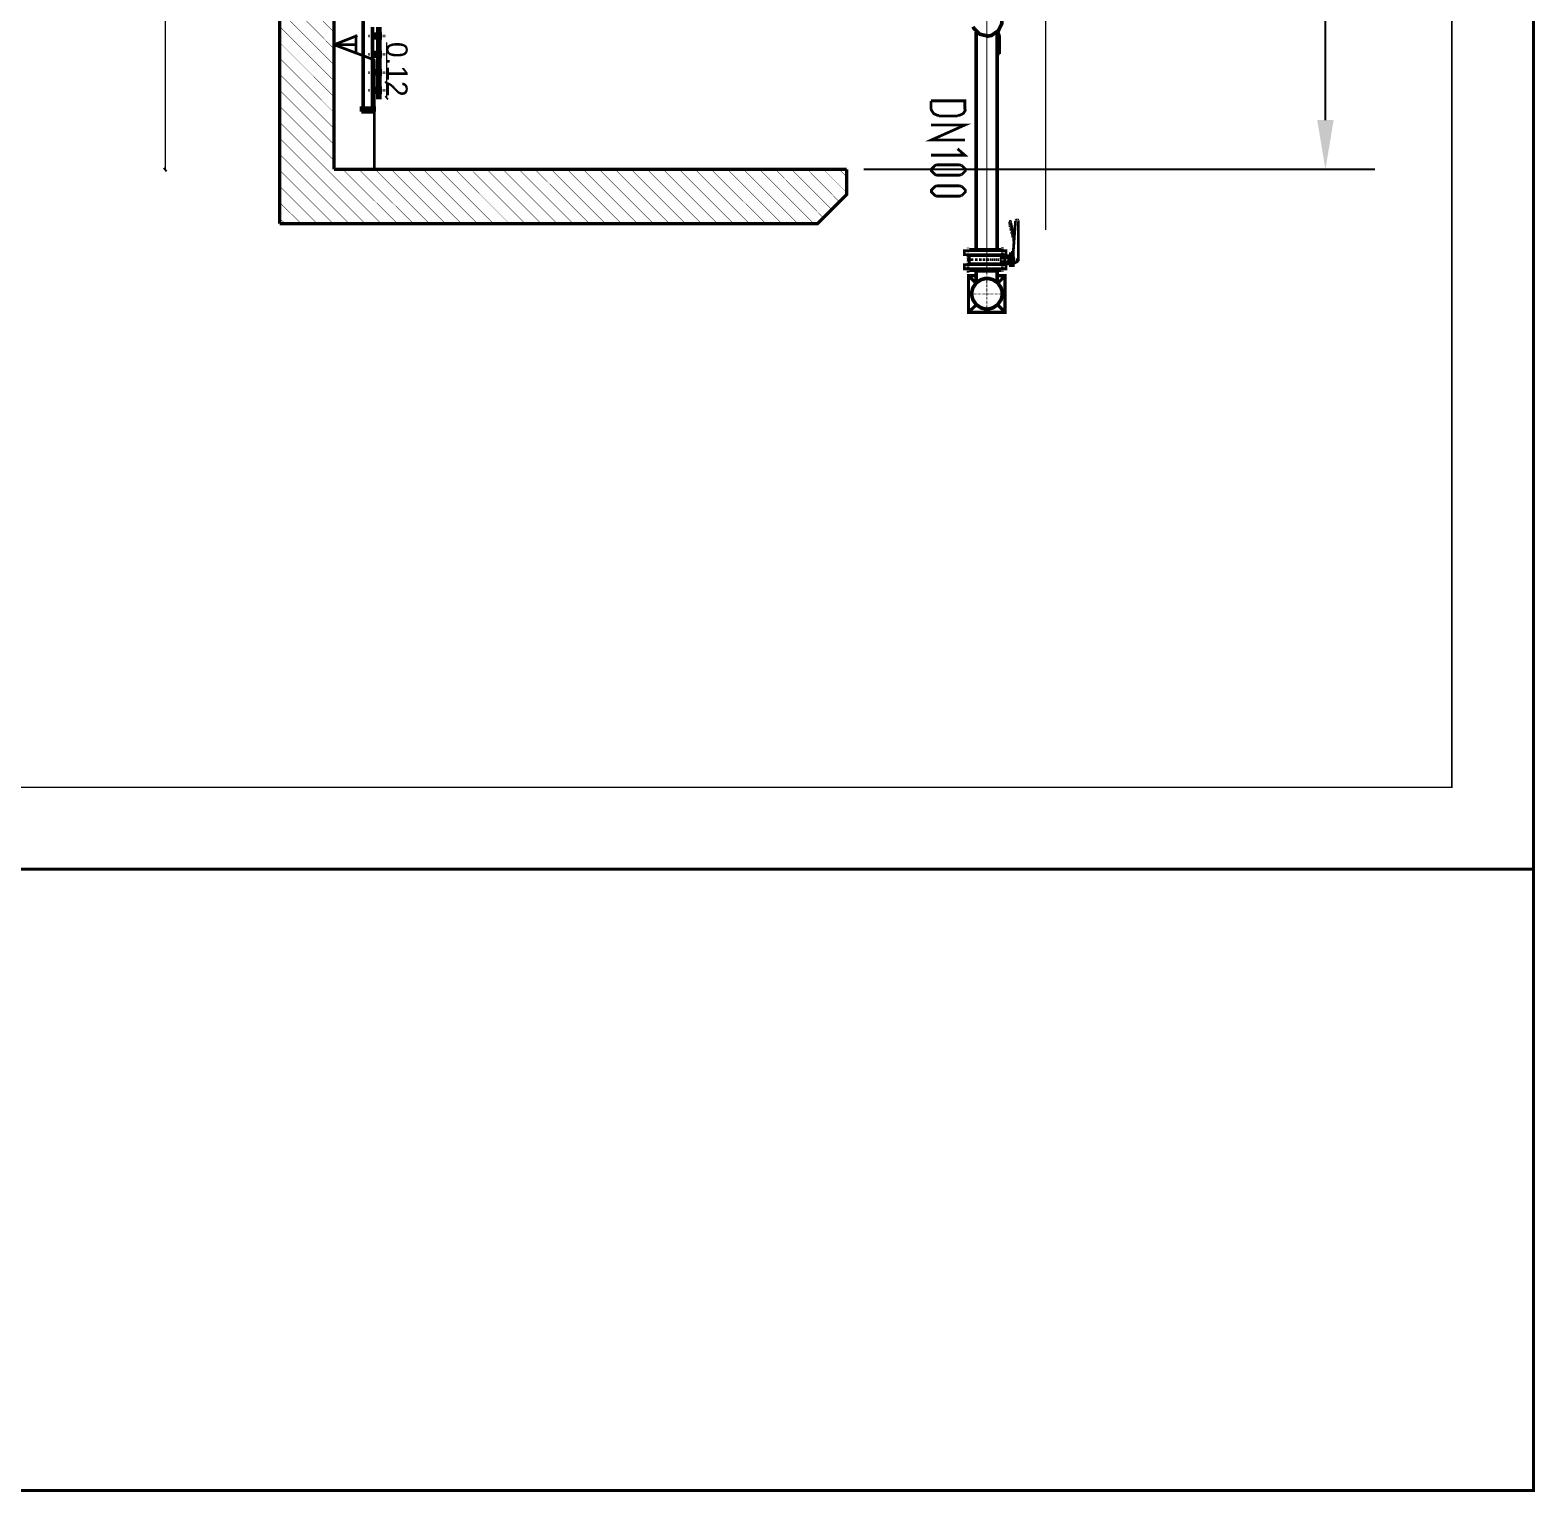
# Model space of a CAD drawing. Extents: x 0.4 to 11.4, y 0.4 to 16.2.
# Drawn here: x 5.86 to 11.35, y 0.39 to 5.72 of the extents above; entities that cross this region are included whole.
import ezdxf

# ---------------------------------------------------------------- set-up
doc = ezdxf.new("R2010")
doc.units = 0
doc.header["$MEASUREMENT"] = 0
doc.dimstyles.get("Standard").update_dxf_attribs({"dimtxt": 0.18, "dimasz": 0.18, "dimexe": 0.18, "dimexo": 0.0625, "dimgap": 0.09, "dimtad": 0, "dimtih": 1, "dimtoh": 1, "dimdec": 4, "dimzin": 0, "dimdsep": 46, "dimtxsty": 'Standard', "dimcen": 0.09, "dimadec": 0, "dimazin": 0, "dimtfac": 1, "dimtdec": 4, "dimtofl": 0, "dimtmove": 0, "dimatfit": 3, "dimfxl": 1, "dimtolj": 1, "dimtzin": 0, "dimarcsym": 0})

# ---------------------------------------------------------------- blocks, each defined once
blk = doc.blocks.new('*D3')
at = {"color": 0, "linetype": 'Continuous', "lineweight": -2, "transparency": 16777216}
for p, q in [((9.6237, 12.8227), (10.7662, 12.8227)), ((10.5862, 12.6427), (10.5862, 9.1986)), ((10.5862, 5.3945), (10.5862, 8.8386)), ((8.9003, 5.2145), (10.7662, 5.2145))]:
    blk.add_line(p, q, dxfattribs=at)
at = {"color": 0, "linetype": 'Continuous', "transparency": 16777216}
for points in [[(10.5562, 12.6427), (10.6162, 12.6427), (10.5862, 12.8227)], [(10.5562, 5.3945), (10.6162, 5.3945), (10.5862, 5.2145)]]:
    blk.add_solid(points, dxfattribs=at)
at = {"layer": 'Defpoints', "color": 0, "linetype": 'Continuous', "transparency": 16777216}
for p in [(9.5612, 12.8227), (10.5862, 12.8227), (8.8378, 5.2145)]:
    blk.add_point(p, dxfattribs=at)
at = {"color": 0, "linetype": 'Continuous', "transparency": 16777216, "insert": (10.5862, 9.0186), "char_height": 0.18, "attachment_point": 5}
blk.add_mtext('\\A1;varB', dxfattribs=at)

msp = doc.modelspace()

# ---------------------------------------------------------------- linework, layer by layer
at = {"color": 0}
for points, const_width in [([(11.3461, 0.39111), (11.3461, 16.1828), (0.3661, 16.1828), (0.3661, 0.39111), (11.3461, 0.39111)], 0.01), ([(11.0478, 2.95779), (11.0478, 15.8844), (0.66444, 15.8844), (0.68945, 2.95779), (11.0478, 2.95779)], 0.005), ([(9.43446, 5.02447), (9.43446, 5.02447)], 0.01), ([(9.26779, 4.90278), (9.29113, 4.90278), (9.29113, 4.9011), (9.39611, 4.9011), (9.39611, 4.90278), (9.41943, 4.90278), (9.41943, 4.91775), (9.39611, 4.91775), (9.39611, 4.92279), (9.29113, 4.92279), (9.29113, 4.91775), (9.26779, 4.91775), (9.26779, 4.90278)], 0.01), ([(9.28108, 4.92443), (9.28108, 4.92443)], 0.01), ([(9.28108, 4.90944), (9.28108, 4.90944)], 0.01), ([(9.28108, 4.88781), (9.28108, 4.88781)], 0.01), ([(9.28614, 4.89947), (9.43608, 4.89947), (9.43608, 4.86947), (9.28614, 4.86947), (9.28614, 4.89947)], 0.01), ([(9.40608, 4.88781), (9.40608, 4.88781)], 0.01), ([(9.44276, 4.90608), (9.43608, 4.90608), (9.43608, 4.86279), (9.44276, 4.86279), (9.44276, 4.90608)], 0.01), ([(9.44276, 4.86279), (9.44612, 4.86279), (9.44612, 4.91114), (9.44276, 4.91114), (9.44276, 4.86279)], 0.01), ([(9.44612, 4.87944), (9.44775, 4.87944), (9.44775, 4.88781), (9.44612, 4.88781), (9.44612, 4.87944)], 0.01), ([(9.26779, 4.8661), (9.29113, 4.8661), (9.29113, 4.86778), (9.39611, 4.86778), (9.39611, 4.8661), (9.41943, 4.8661), (9.41943, 4.85113), (9.39611, 4.85113), (9.39611, 4.84446), (9.29113, 4.84446), (9.29113, 4.85113), (9.26779, 4.85113), (9.26779, 4.8661)], 0.01), ([(9.28108, 4.88113), (9.28108, 4.88113)], 0.01), ([(9.28944, 4.88444), (9.28944, 4.88444)], 0.01), ([(9.30447, 4.88444), (9.30447, 4.88444)], 0.01), ([(9.38781, 4.84446), (9.31108, 4.84446), (9.38781, 4.84446)], 0.01333), ([(9.31944, 4.88444), (9.31944, 4.88444)], 0.01), ([(9.33442, 4.88444), (9.33442, 4.88444)], 0.01), ([(9.34944, 4.84446), (9.34944, 4.84446)], 0.00333), ([(9.40608, 4.88444), (9.40608, 4.88444)], 0.01), ([(9.40608, 4.88113), (9.40608, 4.88113)], 0.01), ([(9.40608, 4.83946), (9.40608, 4.83946)], 0.01), ([(9.42111, 4.88444), (9.42111, 4.88444)], 0.01), ([(9.43608, 4.88444), (9.43608, 4.88444)], 0.01), ([(9.45111, 4.88444), (9.45111, 4.88444)], 0.01), ([(9.40608, 4.76025), (9.40608, 4.76574), (9.40175, 4.78201), (9.38976, 4.79981), (9.37201, 4.81179), (9.35574, 4.81614), (9.35026, 4.81614), (9.34483, 4.81614), (9.32856, 4.81179), (9.31082, 4.79981), (9.29883, 4.78201), (9.29443, 4.76574), (9.29443, 4.76025), (9.29443, 4.75483), (9.29883, 4.73856), (9.31082, 4.72081), (9.32856, 4.70882), (9.34483, 4.70443), (9.35026, 4.70443), (9.35574, 4.70443), (9.37201, 4.70882), (9.38976, 4.72081), (9.40175, 4.73856), (9.40608, 4.75483), (9.40608, 4.76025)], 0.01333), ([(9.28276, 4.75944), (9.28276, 4.75944)], 0.00333), ([(9.34944, 4.74946), (9.34944, 4.74946)], 0.00333), ([(9.34944, 4.73443), (9.34944, 4.73443)], 0.00333), ([(9.34944, 4.71946), (9.34944, 4.71946)], 0.00333), ([(9.34944, 4.70443), (9.34944, 4.70443)], 0.00333), ([(9.34944, 4.69276), (9.34944, 4.69276)], 0.00333)]:
    msp.add_lwpolyline(points, close=True, dxfattribs=dict(at, const_width=const_width))
for points, const_width in [([(9.56108, 13.0211), (9.56446, 4.99278)], 0.005), ([(6.34944, 5.21446), (6.34944, 11.8294)], 0.005), ([(6.9661, 5.21446), (6.9661, 11.8294)], 0.01167), ([(6.76779, 5.01611), (6.76779, 11.7078)], 0.01167), ([(9.34944, 4.84446), (9.34944, 8.81446)], 0.00333), ([(6.76779, 5.91276), (6.9661, 5.71446)], 0.00167), ([(6.76779, 5.85444), (6.9661, 5.65446)], 0.00167), ([(6.76779, 5.79443), (6.9661, 5.59614)], 0.00167), ([(9.29986, 5.73546), (9.30225, 5.72944), (9.32411, 5.7079), (9.354, 5.70085), (9.36035, 5.70204), (9.36675, 5.70329), (9.39204, 5.72076), (9.40446, 5.74664), (9.40446, 5.75526), (9.40446, 5.76394), (9.39204, 5.78988), (9.36675, 5.80729), (9.36035, 5.80849), (9.354, 5.80974), (9.32411, 5.80268), (9.30225, 5.78114), (9.29986, 5.77507)], 0.01333), ([(6.76779, 5.73611), (6.9661, 5.53776)], 0.00167), ([(6.9661, 5.72944), (6.9661, 5.61111)], 0.01), ([(9.31108, 4.92279), (9.31108, 5.7161)], 0.01333), ([(9.38781, 4.92279), (9.38781, 5.7161)], 0.01333), ([(9.39111, 5.70111), (9.38781, 5.70942), (9.39279, 5.7111)], 0.01), ([(9.38781, 5.7161), (9.38943, 5.7111)], 0.01), ([(9.39111, 5.71946), (9.39279, 5.7111), (9.39611, 5.70281)], 0.01), ([(6.76779, 5.67779), (6.9661, 5.47944)], 0.00167), ([(7.05111, 5.70281), (6.9661, 5.66943)], 0.01), ([(7.1161, 5.61279), (6.9661, 5.66943)], 0.01), ([(6.9661, 5.66943), (7.05111, 5.66943)], 0.01), ([(7.04611, 5.63444), (7.04611, 5.70611)], 0.01), ([(7.15776, 5.47613), (7.15776, 5.52946), (7.15776, 5.67779)], 0.005), ([(9.39111, 5.70031), (9.39111, 5.70079), (9.3909, 5.7021), (9.39085, 5.70221)], 0.01), ([(9.39111, 5.63612), (9.39111, 5.69943)], 0.01), ([(9.39611, 5.70031), (9.39611, 5.70111), (9.39578, 5.70329), (9.39567, 5.7035)], 0.01), ([(9.39611, 5.63612), (9.39611, 5.69943)], 0.01), ([(6.76779, 5.61947), (6.9661, 5.42111)], 0.00167), ([(7.11279, 5.21278), (7.11279, 5.61279)], 0.01), ([(9.39111, 5.63612), (9.39611, 5.63612)], 0.01), ([(6.76779, 5.56108), (6.9661, 5.36279)], 0.00167), ([(6.76779, 5.50276), (6.9661, 5.30447)], 0.00167), ([(6.76779, 5.44444), (6.9661, 5.2461)], 0.00167), ([(9.14611, 5.46446), (9.14611, 5.43278)], 0.01), ([(9.26942, 5.43278), (9.26942, 5.46446), (9.16613, 5.46446), (9.14611, 5.46446)], 0.01), ([(6.76779, 5.38612), (7.13781, 5.01611)], 0.00167), ([(9.14779, 5.4336), (9.14779, 5.42964), (9.15588, 5.41775), (9.17046, 5.41114), (9.17529, 5.41114)], 0.01), ([(9.17443, 5.40944), (9.24278, 5.40944)], 0.01), ([(9.2436, 5.41114), (9.24849, 5.41114), (9.26307, 5.41775), (9.27111, 5.42964), (9.27111, 5.4336)], 0.01), ([(9.14611, 5.37608), (9.26942, 5.37608), (9.14611, 5.32113), (9.26942, 5.32113)], 0.01), ([(6.76779, 5.32781), (7.07943, 5.01611)], 0.00167), ([(9.24278, 5.28944), (9.26942, 5.26611), (9.16613, 5.26611), (9.14611, 5.26611)], 0.01), ([(6.76779, 5.26942), (7.02111, 5.01611)], 0.00167), ([(8.83778, 5.21446), (6.9661, 5.21446)], 0.01167), ([(8.24946, 5.01611), (8.73112, 5.01611), (8.83778, 5.12278), (8.83778, 5.21446)], 0.01167), ([(9.16146, 5.22803), (9.1594, 5.22738), (9.14779, 5.21582), (9.14779, 5.21197), (9.14779, 5.20796), (9.1594, 5.19656), (9.16146, 5.19586)], 0.01), ([(9.257, 5.22894), (9.24914, 5.23079), (9.16812, 5.23079), (9.16021, 5.22894)], 0.01), ([(9.25722, 5.19575), (9.25933, 5.19646), (9.27111, 5.20811), (9.27111, 5.21197), (9.27111, 5.21604), (9.25933, 5.22749), (9.25722, 5.22814)], 0.01), ([(6.76779, 5.2111), (6.96278, 5.01611)], 0.00167), ([(6.99778, 5.21446), (7.19775, 5.01611)], 0.00167), ([(7.0561, 5.21446), (7.25612, 5.01611)], 0.00167), ([(7.1161, 5.21446), (7.31446, 5.01611)], 0.00167), ([(7.17443, 5.21446), (7.37278, 5.01611)], 0.00167), ([(7.23281, 5.21446), (7.4311, 5.01611)], 0.00167), ([(7.29113, 5.21446), (7.48942, 5.01611)], 0.00167), ([(7.34944, 5.21446), (7.54779, 5.01611)], 0.00167), ([(7.40776, 5.21446), (7.60612, 5.01611)], 0.00167), ([(7.4661, 5.21446), (7.66444, 5.01611)], 0.00167), ([(7.52447, 5.21446), (7.72276, 5.01611)], 0.00167), ([(7.58279, 5.21446), (7.78108, 5.01611)], 0.00167), ([(7.64111, 5.21446), (7.83946, 5.01611)], 0.00167), ([(7.69943, 5.21446), (7.89947, 5.01611)], 0.00167), ([(7.75944, 5.21446), (7.95779, 5.01611)], 0.00167), ([(7.81776, 5.21446), (8.01611, 5.01611)], 0.00167), ([(7.87608, 5.21446), (8.07443, 5.01611)], 0.00167), ([(7.93446, 5.21446), (8.13276, 5.01611)], 0.00167), ([(7.99278, 5.21446), (8.19114, 5.01611)], 0.00167), ([(8.05111, 5.21446), (8.24946, 5.01611)], 0.00167), ([(8.10943, 5.21446), (8.30778, 5.01611)], 0.00167), ([(8.16775, 5.21446), (8.3661, 5.01611)], 0.00167), ([(8.22613, 5.21446), (8.42443, 5.01611)], 0.00167), ([(8.28444, 5.21446), (8.48281, 5.01611)], 0.00167), ([(8.34278, 5.21446), (8.54275, 5.01611)], 0.00167), ([(8.40278, 5.21446), (8.60113, 5.01611)], 0.00167), ([(8.4611, 5.21446), (8.65944, 5.01611)], 0.00167), ([(8.51942, 5.21446), (8.71778, 5.01611)], 0.00167), ([(8.57781, 5.21446), (8.75276, 5.03776)], 0.00167), ([(8.63613, 5.21446), (8.78276, 5.06776)], 0.00167), ([(8.69444, 5.21446), (8.81108, 5.09614)], 0.00167), ([(8.75276, 5.21446), (8.83778, 5.12944)], 0.00167), ([(8.81108, 5.21446), (8.83778, 5.18778)], 0.00167), ([(9.16021, 5.19493), (9.16812, 5.19314), (9.24914, 5.19314), (9.257, 5.19493)], 0.01), ([(6.76779, 5.15278), (6.90446, 5.01611)], 0.00167), ([(9.16146, 5.15136), (9.1594, 5.15072), (9.14779, 5.13917), (9.14779, 5.13525), (9.14779, 5.13124), (9.1594, 5.1199), (9.16146, 5.11919)], 0.01), ([(9.257, 5.15229), (9.24914, 5.15414), (9.16812, 5.15414), (9.16021, 5.15229)], 0.01), ([(9.16021, 5.11828), (9.16812, 5.11649), (9.24914, 5.11649), (9.257, 5.11828)], 0.01), ([(9.25722, 5.11908), (9.25933, 5.11979), (9.27111, 5.1314), (9.27111, 5.13525), (9.27111, 5.13932), (9.25933, 5.15082), (9.25722, 5.15147)], 0.01), ([(6.76779, 5.09278), (6.84614, 5.01611)], 0.00167), ([(8.30279, 5.01611), (6.76779, 5.01611)], 0.01167), ([(6.76779, 5.03444), (6.78776, 5.01611)], 0.00167), ([(9.43278, 5.02279), (9.43278, 5.01779)], 0.01), ([(9.43278, 5.01824), (9.43283, 5.01812), (9.43311, 5.01699), (9.43317, 5.01687)], 0.01), ([(9.43278, 5.01611), (9.43446, 5.01281)], 0.01), ([(9.43451, 5.00786), (9.43446, 5.0076), (9.435, 5.00499), (9.43511, 5.00472)], 0.01), ([(9.43522, 5.02442), (9.43506, 5.02442), (9.43446, 5.02365), (9.43446, 5.02354)], 0.01), ([(9.43446, 5.00944), (9.43446, 5.00613)], 0.01), ([(9.43446, 5.00276), (9.43778, 4.99946)], 0.01), ([(9.43608, 5.02382), (9.43608, 5.02393), (9.43533, 5.02447), (9.43522, 5.02442)], 0.01), ([(9.43604, 5.01107), (9.43608, 5.01129), (9.43588, 5.01351), (9.43576, 5.01367)], 0.01), ([(9.44943, 4.96778), (9.43608, 5.02279)], 0.01), ([(9.43778, 4.99778), (9.43778, 4.99278)], 0.01), ([(9.43946, 4.99832), (9.43951, 4.99854), (9.43896, 5.00071), (9.43881, 5.00087)], 0.01), ([(9.44612, 4.91114), (9.45443, 5.0261)], 0.01), ([(9.45861, 5.02946), (9.45801, 5.02946), (9.45617, 5.02746), (9.45611, 5.02713)], 0.01), ([(9.45779, 5.02946), (9.4611, 5.02946)], 0.01), ([(9.46446, 5.02696), (9.46446, 5.02761), (9.46263, 5.02946), (9.46197, 5.02946)], 0.01), ([(9.46446, 5.0261), (9.46446, 4.88276)], 0.01), ([(9.43778, 4.99393), (9.43778, 4.99371), (9.43842, 4.99143), (9.43853, 4.99121)], 0.01), ([(9.43778, 4.98942), (9.44114, 4.98779)], 0.01), ([(9.44114, 4.98443), (9.44114, 4.97944)], 0.01), ([(9.44276, 4.98535), (9.44276, 4.98594), (9.44217, 4.98753), (9.442, 4.98768)], 0.01), ([(9.44276, 4.98019), (9.44282, 4.98004), (9.44347, 4.97803), (9.44358, 4.97786)], 0.01), ([(9.44276, 4.97775), (9.44444, 4.97444)], 0.01), ([(9.44444, 4.97276), (9.44444, 4.96778)], 0.01), ([(9.44444, 4.96892), (9.44444, 4.96869), (9.4451, 4.96642), (9.44521, 4.96619)], 0.01), ([(9.44444, 4.96446), (9.44612, 4.96278)], 0.01), ([(9.44607, 4.97331), (9.44612, 4.97358), (9.44547, 4.97586), (9.44532, 4.97601)], 0.01), ([(9.44775, 4.96181), (9.44781, 4.96208), (9.44715, 4.96419), (9.447, 4.96436)], 0.01), ([(9.44775, 4.9611), (9.44775, 4.95281)], 0.01), ([(9.44775, 4.95378), (9.44775, 4.95329), (9.44819, 4.95182), (9.44824, 4.95167)], 0.01), ([(9.44775, 4.95111), (9.44943, 4.94943)], 0.01), ([(9.28108, 4.92947), (9.28108, 4.9311)], 0.01), ([(9.28108, 4.92611), (9.28108, 4.92779)], 0.01), ([(9.28108, 4.91444), (9.28108, 4.91613), (9.28108, 4.91775), (9.28108, 4.91943), (9.28108, 4.92111), (9.28108, 4.92279)], 0.01), ([(9.28108, 4.91114), (9.28108, 4.91276)], 0.01), ([(9.28108, 4.89947), (9.28108, 4.9011), (9.28108, 4.90278), (9.28108, 4.90446), (9.28108, 4.90608), (9.28108, 4.90776)], 0.01), ([(9.28108, 4.89442), (9.28108, 4.89611), (9.28108, 4.89779)], 0.01), ([(9.28108, 4.88781), (9.28108, 4.88943), (9.28108, 4.89111), (9.28108, 4.89279)], 0.01), ([(9.39779, 4.89947), (9.39779, 4.9011), (9.28944, 4.9011), (9.28944, 4.89947)], 0.01), ([(9.39611, 4.91775), (9.29113, 4.91775)], 0.01), ([(9.29113, 4.90278), (9.39611, 4.90278)], 0.01), ([(9.39779, 4.89279), (9.4011, 4.89111), (9.43608, 4.89111), (9.43608, 4.87776), (9.4011, 4.87776), (9.39779, 4.87608)], 0.01), ([(9.40608, 4.92779), (9.40608, 4.92947)], 0.01), ([(9.40608, 4.91775), (9.40608, 4.91943), (9.40608, 4.92111), (9.40608, 4.92279), (9.40608, 4.92443), (9.40608, 4.92611)], 0.01), ([(9.40608, 4.91276), (9.40608, 4.91444), (9.40608, 4.91613)], 0.01), ([(9.40608, 4.90278), (9.40608, 4.90446), (9.40608, 4.90608), (9.40608, 4.90776), (9.40608, 4.90944), (9.40608, 4.91114)], 0.01), ([(9.40608, 4.89779), (9.40608, 4.89947), (9.40608, 4.9011)], 0.01), ([(9.40608, 4.88781), (9.40608, 4.88943), (9.40608, 4.89111), (9.40608, 4.89279), (9.40608, 4.89442), (9.40608, 4.89611)], 0.01), ([(9.4611, 4.87776), (9.44775, 4.8711), (9.44612, 4.92279)], 0.01), ([(9.28444, 4.88444), (9.28276, 4.88444), (9.28108, 4.88444), (9.27946, 4.88444), (9.27778, 4.88444)], 0.01), ([(9.28108, 4.88113), (9.28108, 4.87944), (9.28108, 4.87776)], 0.01), ([(9.28108, 4.87608), (9.28108, 4.87446)], 0.01), ([(9.28108, 4.87278), (9.28108, 4.8711), (9.28108, 4.86947), (9.28108, 4.86778), (9.28108, 4.8661), (9.28108, 4.86442), (9.28108, 4.86279)], 0.01), ([(9.28108, 4.86111), (9.28108, 4.85943)], 0.01), ([(9.28108, 4.85781), (9.28108, 4.85612), (9.28108, 4.85444), (9.28108, 4.85275), (9.28108, 4.85113), (9.28108, 4.84944), (9.28108, 4.84776)], 0.01), ([(9.28108, 4.84614), (9.28108, 4.84446)], 0.01), ([(9.28108, 4.84278), (9.28108, 4.8411), (9.28108, 4.83946), (9.28108, 4.83778)], 0.01), ([(9.28776, 4.88444), (9.28614, 4.88444)], 0.01), ([(9.39779, 4.86947), (9.39779, 4.86778), (9.28944, 4.86778), (9.28944, 4.86947)], 0.01), ([(9.29943, 4.88444), (9.29779, 4.88444), (9.29611, 4.88444), (9.29443, 4.88444), (9.29275, 4.88444), (9.29113, 4.88444)], 0.01), ([(9.29113, 4.8661), (9.39611, 4.8661)], 0.01), ([(9.39611, 4.85113), (9.29113, 4.85113)], 0.01), ([(9.30279, 4.88444), (9.30111, 4.88444)], 0.01), ([(9.31446, 4.88444), (9.31278, 4.88444), (9.31108, 4.88444), (9.30946, 4.88444), (9.30778, 4.88444), (9.3061, 4.88444)], 0.01), ([(9.38781, 4.79943), (9.38781, 4.84446), (9.31108, 4.84446), (9.31108, 4.79943)], 0.01333), ([(9.31776, 4.88444), (9.31614, 4.88444)], 0.01), ([(9.32943, 4.88444), (9.32781, 4.88444), (9.32611, 4.88444), (9.32443, 4.88444), (9.32275, 4.88444), (9.32112, 4.88444)], 0.01), ([(9.33279, 4.88444), (9.33111, 4.88444)], 0.01), ([(9.34446, 4.88444), (9.34278, 4.88444), (9.3411, 4.88444), (9.33946, 4.88444), (9.33778, 4.88444), (9.3361, 4.88444)], 0.01), ([(9.34944, 4.88444), (9.34776, 4.88444), (9.34614, 4.88444)], 0.01), ([(9.35943, 4.88444), (9.35781, 4.88444), (9.35612, 4.88444), (9.35444, 4.88444), (9.35275, 4.88444), (9.35113, 4.88444)], 0.01), ([(9.34944, 4.84278), (9.34944, 4.8411)], 0.00333), ([(9.34944, 4.83946), (9.34944, 4.83778), (9.34944, 4.8361), (9.34944, 4.83442), (9.34944, 4.83279), (9.34944, 4.83111), (9.34944, 4.82943)], 0.00333), ([(9.36442, 4.88444), (9.36279, 4.88444), (9.36111, 4.88444)], 0.01), ([(9.37446, 4.88444), (9.37278, 4.88444), (9.3711, 4.88444), (9.36947, 4.88444), (9.36778, 4.88444), (9.3661, 4.88444)], 0.01), ([(9.37944, 4.88444), (9.37776, 4.88444), (9.37608, 4.88444)], 0.01), ([(9.38943, 4.88444), (9.38781, 4.88444), (9.38613, 4.88444), (9.38444, 4.88444), (9.38276, 4.88444), (9.38112, 4.88444)], 0.01), ([(9.39442, 4.88444), (9.39279, 4.88444), (9.39111, 4.88444)], 0.01), ([(9.40446, 4.88444), (9.40278, 4.88444), (9.4011, 4.88444), (9.39947, 4.88444), (9.39779, 4.88444), (9.39611, 4.88444)], 0.01), ([(9.40608, 4.88113), (9.40608, 4.87944), (9.40608, 4.87776), (9.40608, 4.87608), (9.40608, 4.87446)], 0.01), ([(9.40608, 4.87278), (9.40608, 4.8711)], 0.01), ([(9.40608, 4.86947), (9.40608, 4.86778), (9.40608, 4.8661), (9.40608, 4.86442), (9.40608, 4.86279), (9.40608, 4.86111), (9.40608, 4.85943)], 0.01), ([(9.40608, 4.85781), (9.40608, 4.85612)], 0.01), ([(9.40608, 4.85444), (9.40608, 4.85275), (9.40608, 4.85113), (9.40608, 4.84944), (9.40608, 4.84776), (9.40608, 4.84614), (9.40608, 4.84446)], 0.01), ([(9.40608, 4.84278), (9.40608, 4.8411)], 0.01), ([(9.40944, 4.88444), (9.40776, 4.88444)], 0.01), ([(9.41943, 4.88444), (9.41775, 4.88444), (9.41613, 4.88444), (9.41444, 4.88444), (9.41276, 4.88444), (9.41114, 4.88444)], 0.01), ([(9.42443, 4.88444), (9.42279, 4.88444)], 0.01), ([(9.43446, 4.88444), (9.43278, 4.88444), (9.4311, 4.88444), (9.42947, 4.88444), (9.42779, 4.88444), (9.42611, 4.88444)], 0.01), ([(9.43946, 4.88444), (9.43778, 4.88444)], 0.01), ([(9.44943, 4.88444), (9.44775, 4.88444), (9.44612, 4.88444), (9.44444, 4.88444), (9.44276, 4.88444), (9.44114, 4.88444)], 0.01), ([(9.45443, 4.88444), (9.45281, 4.88444)], 0.01), ([(9.4611, 4.88444), (9.45942, 4.88444), (9.45779, 4.88444), (9.45611, 4.88444)], 0.01), ([(9.46083, 4.87819), (9.46137, 4.87847), (9.46446, 4.88238), (9.46446, 4.88363)], 0.01), ([(9.31108, 4.82611), (9.28276, 4.82611), (9.28276, 4.69276), (9.41613, 4.69276), (9.41613, 4.82611), (9.38781, 4.82611)], 0.01167), ([(9.31108, 4.79779), (9.28276, 4.82611)], 0.01167), ([(9.34944, 4.82781), (9.34944, 4.82611)], 0.00333), ([(9.34944, 4.82443), (9.34944, 4.82275), (9.34944, 4.82113), (9.34944, 4.81944), (9.34944, 4.81776), (9.34944, 4.81614), (9.34944, 4.81446)], 0.00333), ([(9.34944, 4.81278), (9.34944, 4.81108)], 0.00333), ([(9.34944, 4.80946), (9.34944, 4.80778), (9.34944, 4.8061), (9.34944, 4.80447), (9.34944, 4.80279), (9.34944, 4.80111), (9.34944, 4.79943)], 0.00333), ([(9.34944, 4.79779), (9.34944, 4.79611)], 0.00333), ([(9.34944, 4.79443), (9.34944, 4.79275), (9.34944, 4.79113), (9.34944, 4.78944), (9.34944, 4.78776), (9.34944, 4.78614), (9.34944, 4.78444)], 0.00333), ([(9.34944, 4.78276), (9.34944, 4.78108)], 0.00333), ([(9.34944, 4.77946), (9.34944, 4.77778), (9.34944, 4.7761), (9.34944, 4.77447), (9.34944, 4.77279), (9.34944, 4.77111), (9.34944, 4.76942)], 0.00333), ([(9.41613, 4.82611), (9.38943, 4.79779)], 0.01167), ([(9.28444, 4.75944), (9.28614, 4.75944)], 0.00333), ([(9.28776, 4.75944), (9.28944, 4.75944), (9.29113, 4.75944), (9.29275, 4.75944), (9.29443, 4.75944), (9.29611, 4.75944), (9.29779, 4.75944)], 0.00333), ([(9.29943, 4.75944), (9.30111, 4.75944)], 0.00333), ([(9.30279, 4.75944), (9.30447, 4.75944), (9.3061, 4.75944), (9.30778, 4.75944), (9.30946, 4.75944), (9.31108, 4.75944), (9.31278, 4.75944)], 0.00333), ([(9.31446, 4.75944), (9.31614, 4.75944)], 0.00333), ([(9.31776, 4.75944), (9.31944, 4.75944), (9.32112, 4.75944), (9.32275, 4.75944), (9.32443, 4.75944), (9.32611, 4.75944), (9.32781, 4.75944)], 0.00333), ([(9.32943, 4.75944), (9.33111, 4.75944)], 0.00333), ([(9.33279, 4.75944), (9.33442, 4.75944), (9.3361, 4.75944), (9.33778, 4.75944), (9.33946, 4.75944), (9.3411, 4.75944), (9.34278, 4.75944)], 0.00333), ([(9.34446, 4.75944), (9.34614, 4.75944)], 0.00333), ([(9.34776, 4.75944), (9.34944, 4.75944), (9.35113, 4.75944), (9.35275, 4.75944), (9.35444, 4.75944), (9.35612, 4.75944), (9.35781, 4.75944)], 0.00333), ([(9.34944, 4.76779), (9.34944, 4.76611)], 0.00333), ([(9.34944, 4.76443), (9.34944, 4.76281), (9.34944, 4.76112), (9.34944, 4.75944), (9.34944, 4.75776), (9.34944, 4.75613), (9.34944, 4.75444)], 0.00333), ([(9.34944, 4.75276), (9.34944, 4.75108)], 0.00333), ([(9.34944, 4.74778), (9.34944, 4.7461), (9.34944, 4.74447), (9.34944, 4.74278), (9.34944, 4.7411), (9.34944, 4.73942)], 0.00333), ([(9.34944, 4.73779), (9.34944, 4.73611)], 0.00333), ([(9.34944, 4.73281), (9.34944, 4.73112), (9.34944, 4.72944), (9.34944, 4.72775), (9.34944, 4.72613), (9.34944, 4.72444)], 0.00333), ([(9.35943, 4.75944), (9.36111, 4.75944)], 0.00333), ([(9.36279, 4.75944), (9.36442, 4.75944), (9.3661, 4.75944), (9.36778, 4.75944), (9.36947, 4.75944), (9.3711, 4.75944), (9.37278, 4.75944)], 0.00333), ([(9.37446, 4.75944), (9.37608, 4.75944)], 0.00333), ([(9.37776, 4.75944), (9.37944, 4.75944), (9.38112, 4.75944), (9.38276, 4.75944), (9.38444, 4.75944), (9.38613, 4.75944), (9.38781, 4.75944)], 0.00333), ([(9.38943, 4.75944), (9.39111, 4.75944)], 0.00333), ([(9.39279, 4.75944), (9.39442, 4.75944), (9.39611, 4.75944), (9.39779, 4.75944), (9.39947, 4.75944), (9.4011, 4.75944), (9.40278, 4.75944)], 0.00333), ([(9.40446, 4.75944), (9.40608, 4.75944)], 0.00333), ([(9.40776, 4.75944), (9.40944, 4.75944), (9.41114, 4.75944), (9.41276, 4.75944), (9.41444, 4.75944), (9.41613, 4.75944)], 0.00333), ([(9.31108, 4.71946), (9.28276, 4.69276)], 0.01167), ([(9.34944, 4.72276), (9.34944, 4.72114)], 0.00333), ([(9.34944, 4.71778), (9.34944, 4.7161), (9.34944, 4.71446), (9.34944, 4.71278), (9.34944, 4.7111), (9.34944, 4.70942)], 0.00333), ([(9.34944, 4.70779), (9.34944, 4.70611)], 0.00333), ([(9.34944, 4.70281), (9.34944, 4.70111), (9.34944, 4.69943), (9.34944, 4.69775), (9.34944, 4.69613), (9.34944, 4.69444)], 0.00333), ([(9.41613, 4.69276), (9.38943, 4.71946)], 0.01167), ([(0.3661, 2.65944), (11.3461, 2.65944)], 0.01)]:
    msp.add_lwpolyline(points, dxfattribs=dict(at, const_width=const_width))
at = {"color": 173}
for points, const_width in [([(7.07275, 5.43778), (7.07275, 5.84278)], 0.01333), ([(7.10612, 5.43778), (7.10612, 5.73443)], 0.01333), ([(7.13276, 5.68778), (7.13444, 5.69114), (7.13444, 5.7111), (7.13276, 5.71278)], 0.01333), ([(7.09446, 5.70111), (7.09278, 5.70111), (7.0911, 5.70111)], 0.01), ([(7.09776, 5.70111), (7.09614, 5.70111)], 0.01), ([(7.10275, 5.70111), (7.10113, 5.70111), (7.09944, 5.70111)], 0.01), ([(7.10612, 5.70111), (7.10444, 5.70111)], 0.01), ([(7.10612, 5.69444), (7.10612, 5.70779), (7.12608, 5.70779)], 0.01333), ([(7.10612, 5.69444), (7.12608, 5.69444)], 0.01333), ([(7.11279, 5.70111), (7.11111, 5.70111), (7.10943, 5.70111), (7.10781, 5.70111), (7.10612, 5.70111)], 0.01), ([(7.11778, 5.70111), (7.1161, 5.70111), (7.11442, 5.70111), (7.11279, 5.70111)], 0.01), ([(7.12278, 5.70111), (7.1211, 5.70111), (7.11947, 5.70111)], 0.01), ([(7.12608, 5.70111), (7.12446, 5.70111)], 0.01), ([(7.13112, 5.70111), (7.12944, 5.70111), (7.12776, 5.70111)], 0.01), ([(7.13781, 5.70111), (7.13613, 5.70111), (7.13444, 5.70111), (7.13276, 5.70111), (7.13112, 5.70111)], 0.01), ([(7.14279, 5.70111), (7.14111, 5.70111), (7.13943, 5.70111), (7.13781, 5.70111)], 0.01), ([(7.14611, 5.70111), (7.14442, 5.70111)], 0.01), ([(7.1511, 5.70111), (7.14947, 5.70111), (7.14779, 5.70111)], 0.01), ([(7.15446, 5.70111), (7.15278, 5.70111)], 0.01), ([(7.09446, 5.63444), (7.09278, 5.63444), (7.0911, 5.63444)], 0.01), ([(7.09776, 5.63444), (7.09614, 5.63444)], 0.01), ([(7.10275, 5.63444), (7.10113, 5.63444), (7.09944, 5.63444)], 0.01), ([(7.10612, 5.63444), (7.10444, 5.63444)], 0.01), ([(7.10612, 5.62776), (7.10612, 5.64111), (7.12608, 5.64111)], 0.01333), ([(7.10612, 5.62776), (7.12608, 5.62776)], 0.01333), ([(7.11279, 5.63444), (7.11111, 5.63444), (7.10943, 5.63444), (7.10781, 5.63444), (7.10612, 5.63444)], 0.01), ([(7.11778, 5.63444), (7.1161, 5.63444), (7.11442, 5.63444), (7.11279, 5.63444)], 0.01), ([(7.12278, 5.63444), (7.1211, 5.63444), (7.11947, 5.63444)], 0.01), ([(7.12608, 5.63444), (7.12446, 5.63444)], 0.01), ([(7.13112, 5.63444), (7.12944, 5.63444), (7.12776, 5.63444)], 0.01), ([(7.13276, 5.62278), (7.13444, 5.62446), (7.13444, 5.64442), (7.13276, 5.64779)], 0.01333), ([(7.13781, 5.63444), (7.13613, 5.63444), (7.13444, 5.63444), (7.13276, 5.63444), (7.13112, 5.63444)], 0.01), ([(7.14279, 5.63444), (7.14111, 5.63444), (7.13943, 5.63444), (7.13781, 5.63444)], 0.01), ([(7.14611, 5.63444), (7.14442, 5.63444)], 0.01), ([(7.1511, 5.63444), (7.14947, 5.63444), (7.14779, 5.63444)], 0.01), ([(7.15446, 5.63444), (7.15278, 5.63444)], 0.01), ([(7.09446, 5.56776), (7.09278, 5.56776), (7.0911, 5.56776)], 0.01), ([(7.09776, 5.56776), (7.09614, 5.56776)], 0.01), ([(7.10275, 5.56776), (7.10113, 5.56776), (7.09944, 5.56776)], 0.01), ([(7.10612, 5.56776), (7.10444, 5.56776)], 0.01), ([(7.10612, 5.56278), (7.10612, 5.57443), (7.12608, 5.57443)], 0.01333), ([(7.10612, 5.56278), (7.12608, 5.56278)], 0.01333), ([(7.11279, 5.56776), (7.11111, 5.56776), (7.10943, 5.56776), (7.10781, 5.56776), (7.10612, 5.56776)], 0.01), ([(7.11778, 5.56776), (7.1161, 5.56776), (7.11442, 5.56776), (7.11279, 5.56776)], 0.01), ([(7.12278, 5.56776), (7.1211, 5.56776), (7.11947, 5.56776)], 0.01), ([(7.12608, 5.56776), (7.12446, 5.56776)], 0.01), ([(7.13112, 5.56776), (7.12944, 5.56776), (7.12776, 5.56776)], 0.01), ([(7.13276, 5.5561), (7.13444, 5.55778), (7.13444, 5.57781), (7.13276, 5.58111)], 0.01333), ([(7.13781, 5.56776), (7.13613, 5.56776), (7.13444, 5.56776), (7.13276, 5.56776), (7.13112, 5.56776)], 0.01), ([(7.14279, 5.56776), (7.14111, 5.56776), (7.13943, 5.56776), (7.13781, 5.56776)], 0.01), ([(7.14611, 5.56776), (7.14442, 5.56776)], 0.01), ([(7.1511, 5.56776), (7.14947, 5.56776), (7.14779, 5.56776)], 0.01), ([(7.15446, 5.56776), (7.15278, 5.56776)], 0.01), ([(7.09446, 5.50276), (7.09278, 5.50276), (7.0911, 5.50276)], 0.01), ([(7.09776, 5.50276), (7.09614, 5.50276)], 0.01), ([(7.10275, 5.50276), (7.10113, 5.50276), (7.09944, 5.50276)], 0.01), ([(7.10612, 5.50276), (7.10444, 5.50276)], 0.01), ([(7.10612, 5.4961), (7.10612, 5.50944), (7.12608, 5.50944)], 0.01333), ([(7.10612, 5.4961), (7.12608, 5.4961)], 0.01333), ([(7.11279, 5.50276), (7.11111, 5.50276), (7.10943, 5.50276), (7.10781, 5.50276), (7.10612, 5.50276)], 0.01), ([(7.11778, 5.50276), (7.1161, 5.50276), (7.11442, 5.50276), (7.11279, 5.50276)], 0.01), ([(7.12278, 5.50276), (7.1211, 5.50276), (7.11947, 5.50276)], 0.01), ([(7.12608, 5.50276), (7.12446, 5.50276)], 0.01), ([(7.13112, 5.50276), (7.12944, 5.50276), (7.12776, 5.50276)], 0.01), ([(7.13276, 5.48942), (7.13444, 5.49278), (7.13444, 5.51281), (7.13276, 5.51443)], 0.01333), ([(7.13781, 5.50276), (7.13613, 5.50276), (7.13444, 5.50276), (7.13276, 5.50276), (7.13112, 5.50276)], 0.01), ([(7.14279, 5.50276), (7.14111, 5.50276), (7.13943, 5.50276), (7.13781, 5.50276)], 0.01), ([(7.14611, 5.50276), (7.14442, 5.50276)], 0.01), ([(7.1511, 5.50276), (7.14947, 5.50276), (7.14779, 5.50276)], 0.01), ([(7.15446, 5.50276), (7.15278, 5.50276)], 0.01), ([(7.11279, 5.42443), (7.11279, 5.43778), (7.06614, 5.43778), (7.06614, 5.42443)], 0.01333), ([(7.11279, 5.42443), (7.06614, 5.42443)], 0.01333)]:
    msp.add_lwpolyline(points, dxfattribs=dict(at, const_width=const_width))
for points, const_width in [([(7.12608, 5.67443), (7.12608, 5.72775), (7.13276, 5.72775), (7.13276, 5.67443), (7.12608, 5.67443)], 0.01333), ([(7.08946, 5.70111), (7.08946, 5.70111)], 0.01), ([(7.10612, 5.70111), (7.10612, 5.70111)], 0.01), ([(7.11279, 5.70111), (7.11279, 5.70111)], 0.01), ([(7.12608, 5.60781), (7.12608, 5.66114), (7.13276, 5.66114), (7.13276, 5.60781), (7.12608, 5.60781)], 0.01333), ([(7.13112, 5.70111), (7.13112, 5.70111)], 0.01), ([(7.13781, 5.70111), (7.13781, 5.70111)], 0.01), ([(7.15446, 5.70111), (7.15446, 5.70111)], 0.01), ([(7.08946, 5.63444), (7.08946, 5.63444)], 0.01), ([(7.10612, 5.63444), (7.10612, 5.63444)], 0.01), ([(7.11279, 5.63444), (7.11279, 5.63444)], 0.01), ([(7.13112, 5.63444), (7.13112, 5.63444)], 0.01), ([(7.13781, 5.63444), (7.13781, 5.63444)], 0.01), ([(7.15446, 5.63444), (7.15446, 5.63444)], 0.01), ([(7.08946, 5.56776), (7.08946, 5.56776)], 0.01), ([(7.10612, 5.56776), (7.10612, 5.56776)], 0.01), ([(7.11279, 5.56776), (7.11279, 5.56776)], 0.01), ([(7.12608, 5.54275), (7.12608, 5.59446), (7.13276, 5.59446), (7.13276, 5.54275), (7.12608, 5.54275)], 0.01333), ([(7.13112, 5.56776), (7.13112, 5.56776)], 0.01), ([(7.13781, 5.56776), (7.13781, 5.56776)], 0.01), ([(7.15446, 5.56776), (7.15446, 5.56776)], 0.01), ([(7.08946, 5.50276), (7.08946, 5.50276)], 0.01), ([(7.10612, 5.50276), (7.10612, 5.50276)], 0.01), ([(7.11279, 5.50276), (7.11279, 5.50276)], 0.01), ([(7.12608, 5.47613), (7.12608, 5.52946), (7.13276, 5.52946), (7.13276, 5.47613), (7.12608, 5.47613)], 0.01333), ([(7.13112, 5.50276), (7.13112, 5.50276)], 0.01), ([(7.13781, 5.50276), (7.13781, 5.50276)], 0.01), ([(7.15446, 5.50276), (7.15446, 5.50276)], 0.01)]:
    msp.add_lwpolyline(points, close=True, dxfattribs=dict(at, const_width=const_width))
at = {"color": 0}
for points in [[(7.16276, 5.52279), (7.15278, 5.53444)], [(7.15278, 5.48112), (7.16276, 5.47114)], [(6.34446, 5.21946), (6.35444, 5.20779)]]:
    msp.add_lwpolyline(points, dxfattribs=at)

# ---------------------------------------------------------------- texts
msp.add_text('0.12', height=0.076667, rotation=270, dxfattribs=at).set_placement((7.15778, 5.67944))

# ---------------------------------------------------------------- dimensions: what is measured, and where the dimension line sits
at = {"linetype": 'Continuous'}
dim = msp.add_linear_dim(base=(10.58625, 12.8227), p1=(8.83778, 5.21446), p2=(9.56116, 12.8227), angle=90, text='varB', dimstyle='Standard', dxfattribs=at)
dim.commit()
dim.dimension.update_dxf_attribs({"geometry": '*D3', "text_midpoint": (10.58625, 9.01858)})

doc.saveas('drawing.dxf')
